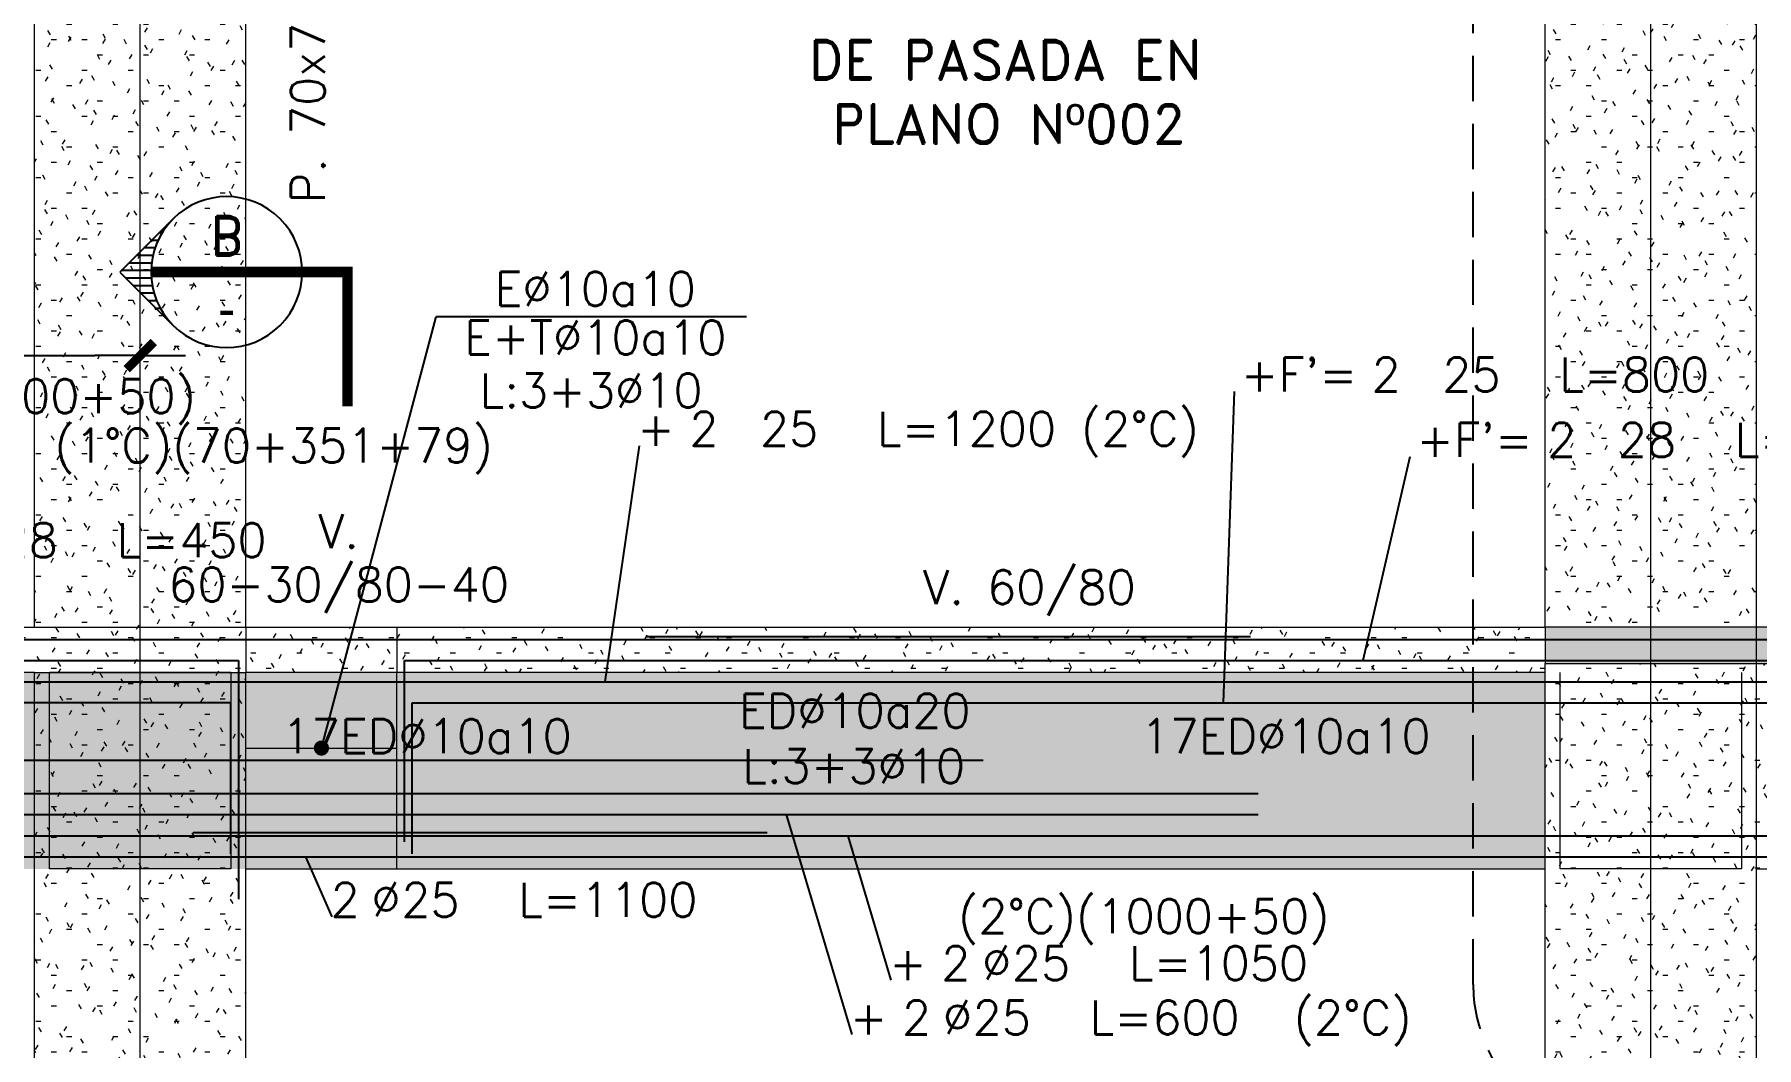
# Model space of a CAD drawing. Extents: x -58 to 5689, y 66 to 4123.
# Drawn here: x 4352 to 4922, y 2880 to 3216 of the extents above; entities that cross this region are included whole.
import ezdxf
from ezdxf.enums import TextEntityAlignment as Align
from ezdxf.xclip import XClip

# ---------------------------------------------------------------- set-up
doc = ezdxf.new("R2010")
doc.units = 0
doc.header["$LTSCALE"] = 30
doc.header["$MEASUREMENT"] = 0
doc.header["$XCLIPFRAME"] = 0
doc.linetypes.add("EJE3-3'$0$DASHED", pattern=[0.75, 0.5, -0.25])
doc.linetypes.add("EJE3-3'$0$RLE-PROYECCION", pattern=[0.71438, 0.47625, -0.23813])
doc.layers.get('0').update_dxf_attribs({"linetype": 'CONTINUOUS'})
for name, color, linetype in [("EJE3-3'$0$CORTES", 5, 'CONTINUOUS'), ("EJE3-3'$0$RLA-CONTORNOS", 3, 'CONTINUOUS'), ("EJE3-3'$0$RLA-FE", 7, 'CONTINUOUS'), ("EJE3-3'$0$RLA-TEXTOS-FE", 9, 'CONTINUOUS'), ("EJE3-3'$0$TEXTOS1", 9, 'CONTINUOUS')]:
    doc.layers.add(name, color=color, linetype=linetype)
doc.layers.add("EJE3-3'$0$RLA-ACHURADO", color=30, linetype="EJE3-3'$0$RLE-PROYECCION", lineweight=15, transparency=0.7)
for name, color, linetype, lineweight in [("EJE3-3'$0$RLA-CONTORNO", 30, 'CONTINUOUS', 15), ("EJE3-3'$0$RLA-EJES", 1, 'CONTINUOUS', 9), ("EJE3-3'$0$RLA-TEXTOS-1", 9, 'CONTINUOUS', 9)]:
    doc.layers.add(name, color=color, linetype=linetype, lineweight=lineweight)
doc.styles.add("EJE3-3'$0$RomanD", font='romand.shx', dxfattribs={"height": 31.5})
doc.styles.add("EJE3-3'$0$RomanS", font='romans.shx', dxfattribs={"height": 11.25})
doc.styles.add("EJE3-3'$0$Standard", font='txt')
doc.dimstyles.new("EJE3-3'$0$ING50", dxfattribs={"dimscale": 50, "dimtxt": 0.27, "dimasz": 0.3, "dimexe": 0, "dimexo": 0, "dimgap": 0.1, "dimtad": 1, "dimdec": 1, "dimzin": 12, "dimdsep": 46, "dimtxsty": "EJE3-3'$0$RomanS", "dimblk": "EJE3-3'$0$TICK1", "dimblk1": "EJE3-3'$0$TICK1", "dimblk2": "EJE3-3'$0$TICK1", "dimcen": 0.09, "dimclrd": 2, "dimclre": 1, "dimclrt": 3, "dimadec": 0, "dimazin": 0, "dimtfac": 1, "dimtdec": 0, "dimtix": 1, "dimtmove": 2, "dimatfit": 3, "dimldrblk": "EJE3-3'$0$TICK1", "dimfxl": 0, "dimfxlon": 1, "dimtolj": 1, "dimtzin": 0, "dimarcsym": 0})
pattern_1 = [(0, (-1824.927, -1302.188), (20.32, 5.08), [1.676, -13.564, 1.676, -13.564, -81.28]), (0, (-1824.927, -1302.188), (20.32, 5.08), [-30.48, 1.676, -28.804, 1.676, -13.564, -35.56]), (0, (-1824.927, -1302.188), (20.32, 5.08), [-76.2, 1.676, -8.484, 1.676, -23.724]), (120, (-1817.307, -1299.648), (-14.559409, 15.057636), [1.676, -13.564, 1.676, -13.564, -81.28]), (120, (-1817.307, -1299.648), (-14.559409, 15.057636), [-30.48, 1.676, -28.804, 1.676, -13.564, -35.56]), (120, (-1817.307, -1299.648), (-14.559409, 15.057636), [-76.2, 1.676, -8.484, 1.676, -23.724]), (240, (-1814.767, -1289.488), (-5.760591, -20.137636), [1.676, -13.564, 1.676, -13.564, -81.28]), (240, (-1814.767, -1289.488), (-5.760591, -20.137636), [-30.48, 1.676, -28.804, 1.676, -13.564, -35.56]), (240, (-1814.767, -1289.488), (-5.760591, -20.137636), [-76.2, 1.676, -8.484, 1.676, -23.724])]

# ---------------------------------------------------------------- blocks, each defined once
blk = doc.blocks.new("EJE3-3'$0$FP_13-EJE 3-3_")
at = {"layer": "EJE3-3'$0$RLA-CONTORNO"}
blk.add_line((2140.5, 836.84), (2140.47, 836.83), dxfattribs=at)
blk = doc.blocks.new('*U170')
at = {"layer": "EJE3-3'$0$RLA-FE"}
for p, q in [((0, 0), (768.21, 0)), ((768.21, 0), (818.21, 0)), ((818.21, 0), (850, 0)), ((850, 0), (850, 0))]:
    blk.add_line(p, q, dxfattribs=at)
at = {"layer": "EJE3-3'$0$RLA-FE", "color": 3, "style": "EJE3-3'$0$RomanS", "flags": 8}
for tag, p in [('F=', (301.65, 45.76)), ('NUM', (316.06, 45.76))]:
    blk.add_attdef(tag, text='', height=11.25, dxfattribs=at).set_placement(p, align=Align.RIGHT)
at = {"layer": "EJE3-3'$0$RLA-FE", "color": 3, "style": "EJE3-3'$0$RomanS"}
for tag, p, flags in [('PHI', (319.95, 45.97), 14), ('DIAM', (329.81, 45.76), 12), ('MINUS', (351.83, 45.76), 13), ('TEXTO_FE1', (360.22, 45.76), 8), ('MARK', (365.22, 45.76), 13), ('TEXTO_FE2', (432.39, 45.78), 8), ('TIPO', (423.8, -75.78), 13), ('NVECES', (409.93, -94.72), 13), ('NUMFE', (413.86, -114.48), 13), ('CAPA', (422.06, -133.6), 13), ('DESPLAZA', (278.34, -151.59), 13), ('ESPACIO', (284.39, -169.95), 13), ('CANT', (298.23, -188.75), 13)]:
    blk.add_attdef(tag, p, '', height=11.25, dxfattribs=dict(at, flags=flags))
blk = doc.blocks.new("EJE3-3'$0$TICK1")
at = {"color": 2, "const_width": 0.2}
blk.add_lwpolyline([(-0.3, -0.3), (0.3, 0.3)], dxfattribs=at)
at = {"color": 2}
for points in [[(0, 0), (-1, 0)], [(0, 0), (1, 0)]]:
    blk.add_lwpolyline(points, dxfattribs=at)
blk = doc.blocks.new('*D144')
at = {"layer": "EJE3-3'$0$RLA-FE", "color": 2, "lineweight": -2, "transparency": 16777216}
blk.add_line((1320.48, 877), (1590.48, 877), dxfattribs=at)
at = {"layer": "EJE3-3'$0$RLA-FE", "color": 2, "lineweight": -2, "transparency": 16777216, "xscale": 15, "yscale": 15, "zscale": 15, "rotation": 180}
blk.add_blockref("EJE3-3'$0$TICK1", (1305.48, 877), dxfattribs=at)
at = {"layer": "EJE3-3'$0$RLA-FE", "color": 2, "lineweight": -2, "transparency": 16777216, "xscale": 15, "yscale": 15, "zscale": 15}
blk.add_blockref("EJE3-3'$0$TICK1", (1605.48, 877), dxfattribs=at)
at = {"layer": "EJE3-3'$0$RLA-FE", "color": 3, "transparency": 16777216, "insert": (1455.48, 887.63), "char_height": 11.25, "attachment_point": 5, "style": "EJE3-3'$0$RomanS"}
blk.add_mtext('\\A1;300', dxfattribs=at)
blk = doc.blocks.new('*U119')
at = {"layer": "EJE3-3'$0$RLA-FE"}
for q in [(0, 0), (768.21, 0)]:
    blk.add_line((0, 0), q, dxfattribs=at)
at = {"layer": "EJE3-3'$0$RLA-FE", "color": 3, "style": "EJE3-3'$0$RomanS"}
for tag, p, flags in [('TEXTO_FE2', (446.5, 43), 8), ('PHI', (440.95, 24.01), 14), ('DIAM', (450.81, 23.8), 12), ('MINUS', (472.83, 23.8), 13), ('MARK', (486.22, 23.8), 13), ('TEXTO_FE1', (489.52, 23.8), 8), ('TIPO', (423.8, -75.78), 13), ('NVECES', (409.93, -94.72), 13), ('NUMFE', (413.86, -114.48), 13), ('CAPA', (422.06, -133.6), 13), ('DESPLAZA', (278.34, -151.59), 13), ('ESPACIO', (284.39, -169.95), 13), ('CANT', (298.23, -188.75), 13)]:
    blk.add_attdef(tag, p, '', height=11.25, dxfattribs=dict(at, flags=flags))
at = {"layer": "EJE3-3'$0$RLA-FE", "color": 3, "style": "EJE3-3'$0$RomanS", "flags": 8}
for tag, p in [('F=', (422.65, 23.8)), ('NUM', (437.06, 23.8))]:
    blk.add_attdef(tag, text='', height=11.25, dxfattribs=at).set_placement(p, align=Align.RIGHT)
blk = doc.blocks.new('*U120')
at = {"layer": "EJE3-3'$0$RLA-FE", "color": 6}
blk.add_line((0, 1), (200, 1), dxfattribs=at)
at = {"layer": "EJE3-3'$0$RLA-FE", "color": 3, "style": "EJE3-3'$0$RomanS", "flags": 8}
for tag, p in [('(', (85.66, 9.14)), ('EMP', (104.68, 9.14)), (')', (124, 9.14))]:
    blk.add_attdef(tag, text='', height=11.25, dxfattribs=at).set_placement(p, align=Align.CENTER)
blk = doc.blocks.new('*U240')
at = {"layer": "EJE3-3'$0$RLA-FE"}
for p, q in [((0, 0), (1068.21, 0)), ((1068.21, 0), (1118.21, 0)), ((1118.21, 0), (1150, 0)), ((1150, 0), (1150, 0))]:
    blk.add_line(p, q, dxfattribs=at)
at = {"layer": "EJE3-3'$0$RLA-FE", "color": 3, "style": "EJE3-3'$0$RomanS", "flags": 8}
for tag, p in [('F=', (223.15, -45.02)), ('NUM', (237.56, -45.02))]:
    blk.add_attdef(tag, text='', height=11.25, dxfattribs=at).set_placement(p, align=Align.RIGHT)
at = {"layer": "EJE3-3'$0$RLA-FE", "color": 3, "style": "EJE3-3'$0$RomanS"}
for tag, p, flags in [('PHI', (241.45, -44.81), 12), ('DIAM', (251.31, -45.02), 12), ('MINUS', (273.33, -45.02), 13), ('MARK', (286.72, -45.02), 13), ('TEXTO_FE1', (290.02, -45.02), 8), ('TEXTO_FE2', (357.54, -45.01), 8), ('TIPO', (573.8, -57.92), 13), ('NVECES', (559.93, -76.86), 13), ('NUMFE', (563.86, -96.62), 13), ('CAPA', (572.06, -115.74), 13), ('DESPLAZA', (277.18, -134.17), 13), ('ESPACIO', (283.22, -152.53), 13), ('CANT', (297.06, -171.33), 13)]:
    blk.add_attdef(tag, p, '', height=11.25, dxfattribs=dict(at, flags=flags))
blk = doc.blocks.new('*U137')
at = {"layer": "EJE3-3'$0$RLA-FE"}
for p, q in [((0, 0), (1068.21, 0)), ((1068.21, 0), (1118.21, 0)), ((1118.21, 0), (1150, 0)), ((1150, 0), (1150, 0))]:
    blk.add_line(p, q, dxfattribs=at)
at = {"layer": "EJE3-3'$0$RLA-FE", "color": 3, "style": "EJE3-3'$0$RomanS"}
for tag, p, flags in [('TIPO', (573.8, -57.92), 13), ('PHI', (336.05, -67.67), 12), ('DIAM', (345.9, -67.89), 12), ('MINUS', (367.92, -67.89), 13), ('TEXTO_FE1', (378.32, -67.89), 8), ('MARK', (381.31, -67.89), 13), ('TEXTO_FE2', (449.09, -67.87), 8), ('NVECES', (559.93, -76.86), 13), ('NUMFE', (563.86, -96.62), 13), ('CAPA', (572.06, -115.74), 13), ('DESPLAZA', (277.18, -134.17), 13), ('ESPACIO', (283.22, -152.53), 13), ('CANT', (297.06, -171.33), 13)]:
    blk.add_attdef(tag, p, '', height=11.25, dxfattribs=dict(at, flags=flags))
at = {"layer": "EJE3-3'$0$RLA-FE", "color": 3, "style": "EJE3-3'$0$RomanS", "flags": 8}
for tag, p in [('F=', (317.74, -67.89)), ('NUM', (332.15, -67.89))]:
    blk.add_attdef(tag, text='', height=11.25, dxfattribs=at).set_placement(p, align=Align.RIGHT)
blk = doc.blocks.new('*U244')
at = {"layer": "EJE3-3'$0$RLA-FE"}
blk.add_line((0, 0), (1018.21, 0), dxfattribs=at)
at = {"layer": "EJE3-3'$0$RLA-FE", "color": 3, "style": "EJE3-3'$0$RomanS", "flags": 8}
for tag, p in [('F=', (400.77, -19.89)), ('NUM', (415.18, -19.89))]:
    blk.add_attdef(tag, text='', height=11.25, dxfattribs=at).set_placement(p, align=Align.RIGHT)
at = {"layer": "EJE3-3'$0$RLA-FE", "color": 3, "style": "EJE3-3'$0$RomanS"}
for tag, p, flags in [('PHI', (419.07, -19.68), 12), ('DIAM', (428.93, -19.89), 12), ('MINUS', (450.95, -19.89), 13), ('MARK', (464.34, -19.89), 13), ('TEXTO_FE1', (467.64, -19.89), 8), ('TEXTO_FE2', (535.16, -19.88), 8), ('TIPO', (548.8, -57.92), 13), ('NVECES', (534.93, -76.86), 13), ('NUMFE', (538.86, -96.62), 13), ('CAPA', (547.06, -115.74), 13), ('DESPLAZA', (277.18, -134.17), 13), ('ESPACIO', (283.22, -152.53), 13), ('CANT', (297.06, -171.33), 13)]:
    blk.add_attdef(tag, p, '', height=11.25, dxfattribs=dict(at, flags=flags))
blk = doc.blocks.new('*U129')
at = {"layer": "EJE3-3'$0$RLA-FE"}
for q in [(0, 0), (918.21, 0)]:
    blk.add_line((0, 0), q, dxfattribs=at)
at = {"layer": "EJE3-3'$0$RLA-FE", "color": 3, "style": "EJE3-3'$0$RomanS"}
for tag, p, flags in [('TEXTO_FE2', (253.21, -32.3), 8), ('PHI', (261.19, -47.68), 12), ('DIAM', (271.04, -47.89), 12), ('MINUS', (293.06, -47.89), 13), ('MARK', (306.45, -47.89), 13), ('TEXTO_FE1', (309.76, -47.89), 8), ('TIPO', (498.8, -57.92), 13), ('NVECES', (484.93, -76.86), 13), ('NUMFE', (488.86, -96.62), 13), ('CAPA', (497.06, -115.74), 13), ('DESPLAZA', (277.18, -134.17), 13), ('ESPACIO', (283.22, -152.53), 13), ('CANT', (297.06, -171.33), 13)]:
    blk.add_attdef(tag, p, '', height=11.25, dxfattribs=dict(at, flags=flags))
at = {"layer": "EJE3-3'$0$RLA-FE", "color": 3, "style": "EJE3-3'$0$RomanS", "flags": 8}
for tag, p in [('F=', (242.88, -47.89)), ('NUM', (257.29, -47.89))]:
    blk.add_attdef(tag, text='', height=11.25, dxfattribs=at).set_placement(p, align=Align.RIGHT)
blk = doc.blocks.new('*U116')
at = {"layer": "EJE3-3'$0$RLA-FE", "color": 6}
blk.add_line((0, 1), (190, 1), dxfattribs=at)
at = {"layer": "EJE3-3'$0$RLA-FE", "color": 3, "style": "EJE3-3'$0$RomanS", "flags": 8}
for tag, p in [('(', (80.66, 9.14)), ('EMP', (99.68, 9.14)), (')', (119, 9.14))]:
    blk.add_attdef(tag, text='', height=11.25, dxfattribs=at).set_placement(p, align=Align.CENTER)
blk = doc.blocks.new('*U130')
at = {"layer": "EJE3-3'$0$RLA-FE"}
for p, q in [((0, 0), (518.21, 0)), ((518.21, 0), (568.21, 0)), ((568.21, 0), (600, 0)), ((600, 0), (600, 0))]:
    blk.add_line(p, q, dxfattribs=at)
at = {"layer": "EJE3-3'$0$RLA-FE", "color": 3, "style": "EJE3-3'$0$RomanS"}
for tag, p, flags in [('TIPO', (298.8, -57.92), 13), ('PHI', (495.7, -72.68), 12), ('DIAM', (505.55, -72.89), 12), ('MINUS', (527.57, -72.89), 13), ('MARK', (540.96, -72.89), 13), ('TEXTO_FE1', (544.26, -72.89), 8), ('TEXTO_FE2', (611.78, -72.88), 8), ('NVECES', (284.93, -76.86), 13), ('NUMFE', (288.86, -96.62), 13), ('CAPA', (297.06, -115.74), 13), ('DESPLAZA', (277.18, -134.17), 13), ('ESPACIO', (283.22, -152.53), 13), ('CANT', (297.06, -171.33), 13)]:
    blk.add_attdef(tag, p, '', height=11.25, dxfattribs=dict(at, flags=flags))
at = {"layer": "EJE3-3'$0$RLA-FE", "color": 3, "style": "EJE3-3'$0$RomanS", "flags": 8}
for tag, p in [('F=', (477.39, -72.89)), ('NUM', (491.8, -72.89))]:
    blk.add_attdef(tag, text='', height=11.25, dxfattribs=at).set_placement(p, align=Align.RIGHT)
blk = doc.blocks.new('*U374')
at = {"layer": "EJE3-3'$0$RLA-FE"}
blk.add_line((0, 0), (1118.21, 0), dxfattribs=at)
at = {"layer": "EJE3-3'$0$RLA-FE", "color": 3, "style": "EJE3-3'$0$RomanS", "flags": 8}
for tag, p in [('F=', (476.99, 78.13)), ('NUM', (491.4, 78.13))]:
    blk.add_attdef(tag, text='', height=11.25, dxfattribs=at).set_placement(p, align=Align.RIGHT)
at = {"layer": "EJE3-3'$0$RLA-FE", "color": 3, "style": "EJE3-3'$0$RomanS"}
for tag, p, flags in [('PHI', (495.29, 78.34), 14), ('DIAM', (505.15, 78.13), 12), ('MINUS', (527.17, 78.13), 13), ('MARK', (540.56, 78.13), 13), ('TEXTO_FE1', (543.86, 78.13), 8), ('TEXTO_FE2', (611.38, 78.15), 8), ('TIPO', (598.8, -75.78), 13), ('NVECES', (584.93, -94.72), 13), ('NUMFE', (588.86, -114.48), 13), ('CAPA', (597.06, -133.6), 13), ('DESPLAZA', (278.34, -151.59), 13), ('ESPACIO', (284.39, -169.95), 13), ('CANT', (298.23, -188.75), 13)]:
    blk.add_attdef(tag, p, '', height=11.25, dxfattribs=dict(at, flags=flags))
blk = doc.blocks.new('*U377')
at = {"layer": "EJE3-3'$0$RLA-FE"}
for p, q in [((0, -70), (0, 0)), ((0, 0), (269.21, 0)), ((269.21, 0), (319.21, 0)), ((319.21, 0), (351, 0)), ((351, 0), (351, -79))]:
    blk.add_line(p, q, dxfattribs=at)
at = {"layer": "EJE3-3'$0$RLA-FE", "color": 3, "style": "EJE3-3'$0$RomanS", "flags": 8}
for tag, p in [('F=', (155.72, 65.54)), ('NUM', (170.13, 65.54))]:
    blk.add_attdef(tag, text='', height=11.25, dxfattribs=at).set_placement(p, align=Align.RIGHT)
at = {"layer": "EJE3-3'$0$RLA-FE", "color": 3, "style": "EJE3-3'$0$RomanS"}
for tag, p, flags in [('PHI', (174.03, 65.75), 14), ('DIAM', (183.88, 65.54), 12), ('MINUS', (205.9, 65.54), 13), ('MARK', (219.29, 65.54), 13), ('TEXTO_FE1', (222.59, 65.54), 8), ('TEXTO_FE2', (290.11, 65.55), 8), ('TIPO', (174.3, -75.78), 13), ('NVECES', (160.43, -94.72), 13), ('NUMFE', (164.36, -114.48), 13), ('CAPA', (172.56, -133.6), 13), ('DESPLAZA', (278.34, -151.59), 13), ('ESPACIO', (284.39, -169.95), 13), ('CANT', (298.23, -188.75), 13)]:
    blk.add_attdef(tag, p, '', height=11.25, dxfattribs=dict(at, flags=flags))
blk = doc.blocks.new('*U378')
at = {"layer": "EJE3-3'$0$RLA-FE"}
for p, q in [((0, -60), (0, 0)), ((0, 0), (848.21, 0))]:
    blk.add_line(p, q, dxfattribs=at)
at = {"layer": "EJE3-3'$0$RLA-FE", "color": 3, "style": "EJE3-3'$0$RomanS", "flags": 8}
for tag, p in [('F=', (373.44, 67.43)), ('NUM', (387.85, 67.43))]:
    blk.add_attdef(tag, text='', height=11.25, dxfattribs=at).set_placement(p, align=Align.RIGHT)
at = {"layer": "EJE3-3'$0$RLA-FE", "color": 3, "style": "EJE3-3'$0$RomanS"}
for tag, p, flags in [('PHI', (391.74, 67.65), 14), ('DIAM', (401.6, 67.43), 12), ('MINUS', (423.62, 67.43), 13), ('MARK', (437.01, 67.43), 13), ('TEXTO_FE1', (440.31, 67.43), 8), ('TEXTO_FE2', (507.83, 67.45), 8), ('TIPO', (463.8, -75.78), 13), ('NVECES', (449.93, -94.72), 13), ('NUMFE', (453.86, -114.48), 13), ('CAPA', (462.06, -133.6), 13), ('DESPLAZA', (278.34, -151.59), 13), ('ESPACIO', (284.39, -169.95), 13), ('CANT', (298.23, -188.75), 13)]:
    blk.add_attdef(tag, p, '', height=11.25, dxfattribs=dict(at, flags=flags))
blk = doc.blocks.new('*U379')
at = {"layer": "EJE3-3'$0$RLA-FE"}
for p, q in [((-300, 0), (-300, 0)), ((0, 0), (-300, 0)), ((0, -50), (0, 0))]:
    blk.add_line(p, q, dxfattribs=at)
at = {"layer": "EJE3-3'$0$RLA-FE", "color": 3, "style": "EJE3-3'$0$RomanS", "flags": 8}
for tag, p in [('F=', (-259.23, 95.9)), ('NUM', (-244.82, 95.9))]:
    blk.add_attdef(tag, text='', height=11.25, dxfattribs=at).set_placement(p, align=Align.RIGHT)
at = {"layer": "EJE3-3'$0$RLA-FE", "color": 3, "style": "EJE3-3'$0$RomanS"}
for tag, p, flags in [('PHI', (-240.92, 96.12), 12), ('DIAM', (-231.07, 95.9), 12), ('MINUS', (-209.05, 95.9), 13), ('MARK', (-195.66, 95.9), 13), ('TEXTO_FE1', (-192.35, 95.9), 8), ('TEXTO_FE2', (-124.83, 95.92), 8), ('TIPO', (-301.2, -57.92), 13), ('NVECES', (-315.07, -76.86), 13), ('NUMFE', (-311.14, -96.62), 13), ('CAPA', (-302.94, -115.74), 13), ('DESPLAZA', (-322.82, -134.17), 13), ('ESPACIO', (-316.78, -152.53), 13), ('CANT', (-302.94, -171.33), 13)]:
    blk.add_attdef(tag, p, '', height=11.25, dxfattribs=dict(at, flags=flags))
blk = doc.blocks.new('*U380')
at = {"layer": "EJE3-3'$0$RLA-FE"}
for p, q in [((0, -50), (0, 0)), ((0, 0), (668.21, 0))]:
    blk.add_line(p, q, dxfattribs=at)
at = {"layer": "EJE3-3'$0$RLA-FE", "color": 3, "style": "EJE3-3'$0$RomanS", "flags": 8}
for tag, p in [('F=', (312.82, 103.1)), ('NUM', (327.23, 103.1))]:
    blk.add_attdef(tag, text='', height=11.25, dxfattribs=at).set_placement(p, align=Align.RIGHT)
at = {"layer": "EJE3-3'$0$RLA-FE", "color": 3, "style": "EJE3-3'$0$RomanS"}
for tag, p, flags in [('PHI', (331.13, 103.32), 14), ('DIAM', (340.98, 103.1), 12), ('MINUS', (363, 103.1), 13), ('MARK', (376.39, 103.1), 13), ('TEXTO_FE1', (379.69, 103.1), 8), ('TEXTO_FE2', (447.22, 103.12), 8), ('TIPO', (373.8, -75.78), 13), ('NVECES', (359.93, -94.72), 13), ('NUMFE', (363.86, -114.48), 13), ('CAPA', (372.06, -133.6), 13), ('DESPLAZA', (278.34, -151.59), 13), ('ESPACIO', (284.39, -169.95), 13), ('CANT', (298.23, -188.75), 13)]:
    blk.add_attdef(tag, p, '', height=11.25, dxfattribs=dict(at, flags=flags))
blk = doc.blocks.new('*U381')
at = {"layer": "EJE3-3'$0$RLA-FE"}
for p, q in [((0, 0), (768.21, 0)), ((768.21, 0), (818.21, 0)), ((818.21, 0), (850, 0)), ((850, 0), (850, 0))]:
    blk.add_line(p, q, dxfattribs=at)
at = {"layer": "EJE3-3'$0$RLA-FE", "color": 3, "style": "EJE3-3'$0$RomanS", "flags": 8}
for tag, p in [('F=', (496.3, 67.25)), ('NUM', (510.7, 67.25))]:
    blk.add_attdef(tag, text='', height=11.25, dxfattribs=at).set_placement(p, align=Align.RIGHT)
at = {"layer": "EJE3-3'$0$RLA-FE", "color": 3, "style": "EJE3-3'$0$RomanS"}
for tag, p, flags in [('PHI', (514.6, 67.47), 14), ('DIAM', (524.46, 67.25), 12), ('MINUS', (546.47, 67.25), 13), ('MARK', (559.87, 67.25), 13), ('TEXTO_FE1', (563.17, 67.25), 8), ('TEXTO_FE2', (630.69, 67.27), 8), ('TIPO', (423.8, -75.78), 13), ('NVECES', (409.93, -94.72), 13), ('NUMFE', (413.86, -114.48), 13), ('CAPA', (422.06, -133.6), 13), ('DESPLAZA', (278.34, -151.59), 13), ('ESPACIO', (284.39, -169.95), 13), ('CANT', (298.23, -188.75), 13)]:
    blk.add_attdef(tag, p, '', height=11.25, dxfattribs=dict(at, flags=flags))
blk = doc.blocks.new('*X388')
at = {"color": 0}
for p, q in [((2610.12, 1260), (2610.36, 1260)), ((2611.85, 1257.5), (2612.86, 1257.5)), ((2613.19, 1255), (2615.36, 1255)), ((2614.19, 1252.5), (2617.86, 1252.5)), ((2614.89, 1250), (2620.36, 1250)), ((2615.32, 1247.5), (2622.86, 1247.5)), ((2615.49, 1245), (2625.36, 1245)), ((2614.5, 1237.5), (2618.86, 1237.5)), ((2615.09, 1240), (2621.36, 1240)), ((2615.42, 1242.5), (2623.86, 1242.5)), ((2612.43, 1232.5), (2613.86, 1232.5)), ((2613.62, 1235), (2616.36, 1235)), ((2608.83, 1227.5), (2608.86, 1227.5)), ((2610.87, 1230), (2611.36, 1230))]:
    blk.add_line(p, q, dxfattribs=at)
blk = doc.blocks.new("EJE3-3'$0$corte2")
at = {"color": 2, "linetype": 'Continuous'}
for p, q in [((-57.68, 17.68), (-75.36, 0)), ((-75.36, 0), (-57.68, -17.68))]:
    blk.add_line(p, q, dxfattribs=at)
at = {"color": 2, "linetype": 'Continuous', "const_width": 3.5}
blk.add_lwpolyline([(-65, 0), (0, 0), (0, -44.5)], dxfattribs=at)
at = {"color": 1, "linetype": 'Continuous'}
blk.add_arc((-40, 0), 25, 225, 135, dxfattribs=at)
at = {"color": 2, "linetype": 'Continuous'}
blk.add_arc((-40, 0), 25, 135, 225, dxfattribs=at)
at = {"color": 2, "linetype": 'Continuous', "xscale": -1}
blk.add_blockref('*X388', (2550.5, -1244.5), dxfattribs=at)
at = {"color": 3, "linetype": 'Continuous'}
for tag, style, p in [('A', "EJE3-3'$0$RomanD", (-40, 12)), ('-', "EJE3-3'$0$Standard", (-40, -12))]:
    blk.add_attdef(tag, text='', height=13, dxfattribs=dict(at, style=style)).set_placement(p, align=Align.MIDDLE)
blk = doc.blocks.new("EJE3-3'")
at = {"layer": "EJE3-3'$0$RLA-ACHURADO"}
h = blk.add_hatch(dxfattribs=at)
h.set_pattern_fill('SAND - DENSE', color=256, style=0, pattern_type=2)
h.set_pattern_definition(pattern_1)
h.paths.add_polyline_path([(2081.99, 787), (2140.48, 787), (2140.48, 1171), (2135.48, 1171), (2135.48, 1168), (2070.48, 1168), (2070.48, 787)], flags=0)
h = blk.add_hatch(dxfattribs=at)
h.set_pattern_fill('SAND - DENSE', color=256, style=0, pattern_type=2)
h.set_pattern_definition(pattern_1)
h.paths.add_polyline_path([(1640.48, 787), (1640.48, 1168), (1570.48, 1168), (1570.48, 787)], flags=0)
h = blk.add_hatch(dxfattribs=at)
h.set_pattern_fill('SAND - DENSE', color=256, style=0, pattern_type=2)
h.set_pattern_definition(pattern_1)
h.paths.add_polyline_path([(1381.4, 772), (1640.48, 772), (1640.48, 787), (1284.48, 787), (1284.48, 772)], flags=0)
h = blk.add_hatch(dxfattribs=at)
h.set_pattern_fill('SAND - DENSE', color=256, style=0, pattern_type=2)
h.set_pattern_definition(pattern_1)
h.paths.add_polyline_path([(1640.48, 772), (1690.48, 772), (1690.48, 787), (1640.48, 787)], flags=0)
h = blk.add_hatch(dxfattribs=at)
h.set_pattern_fill('SAND - DENSE', color=256, style=0, pattern_type=2)
h.set_pattern_definition(pattern_1)
h.paths.add_polyline_path([(1690.48, 772), (2070.48, 772), (2070.48, 787), (1690.48, 787), (1690.48, 775)], flags=0)
h = blk.add_hatch(dxfattribs=at)
h.set_pattern_fill('SAND - DENSE', color=256, style=0, pattern_type=2)
h.set_pattern_definition(pattern_1)
h.paths.add_polyline_path([(2720.48, 775), (2720.48, 787), (2070.48, 787), (2070.48, 775), (2607.42, 775)], flags=0)
h = blk.add_hatch(dxfattribs=at)
h.set_pattern_fill('SAND - DENSE', color=256, style=0, pattern_type=2)
h.set_pattern_definition(pattern_1)
h.paths.add_polyline_path([(927.98, 772), (972.98, 772)], flags=16)
h.paths.add_polyline_path([(1282.98, 747), (1282.98, 745.47), (1237.98, 745.47), (1237.98, 747)], flags=16)
h.paths.add_polyline_path([(1759.65, 762), (1804.65, 762)], flags=16)
h.paths.add_polyline_path([(640.48, 707), (2070.48, 707), (2070.48, 772), (640.48, 772)])
h.paths.add_polyline_path([(1906.31, 762), (1951.31, 762)], flags=16)
h = blk.add_hatch(dxfattribs=at)
h.set_pattern_fill('SAND - DENSE', color=256, style=0, pattern_type=2)
h.set_pattern_definition(pattern_1)
h.paths.add_polyline_path([(1640.48, 391), (1640.48, 772), (1570.48, 772), (1570.48, 391)], flags=0)
h = blk.add_hatch(dxfattribs=at)
h.set_pattern_fill('SAND - DENSE', color=256, style=0, pattern_type=2)
h.set_pattern_definition(pattern_1)
h.paths.add_polyline_path([(2140.48, 391), (2140.48, 775), (2070.48, 775), (2070.48, 391), (2081.99, 391)], flags=0)
h = blk.add_hatch(dxfattribs=at)
h.set_pattern_fill('SAND - DENSE', color=256, style=0, pattern_type=2)
h.set_pattern_definition([(0, (-1824.926, -1302.188), (20.32, 5.08), [1.676, -13.564, 1.676, -13.564, -81.28]), (0, (-1824.926, -1302.188), (20.32, 5.08), [-30.48, 1.676, -28.804, 1.676, -13.564, -35.56]), (0, (-1824.926, -1302.188), (20.32, 5.08), [-76.2, 1.676, -8.484, 1.676, -23.724]), (120, (-1817.306, -1299.648), (-14.559409, 15.057636), [1.676, -13.564, 1.676, -13.564, -81.28]), (120, (-1817.306, -1299.648), (-14.559409, 15.057636), [-30.48, 1.676, -28.804, 1.676, -13.564, -35.56]), (120, (-1817.306, -1299.648), (-14.559409, 15.057636), [-76.2, 1.676, -8.484, 1.676, -23.724]), (240, (-1814.766, -1289.488), (-5.760591, -20.137636), [1.676, -13.564, 1.676, -13.564, -81.28]), (240, (-1814.766, -1289.488), (-5.760591, -20.137636), [-30.48, 1.676, -28.804, 1.676, -13.564, -35.56]), (240, (-1814.766, -1289.488), (-5.760591, -20.137636), [-76.2, 1.676, -8.484, 1.676, -23.724])])
h.paths.add_polyline_path([(2565.48, 707), (2565.48, 775), (2140.48, 775), (2140.48, 707), (2432.28, 707)], flags=0)
at = {"layer": "EJE3-3'$0$CORTES", "color": 1, "linetype": "EJE3-3'$0$DASHED"}
blk.add_lwpolyline([(2096.69, 1330.98), (2596.87, 1330.98, -0.414214), (2646.87, 1280.98), (2646.87, 668.76, -0.414214), (2596.87, 618.76), (2096.69, 618.76, -0.414214), (2046.69, 668.76), (2046.69, 1280.98, -0.414214)], format="xyb", close=True, dxfattribs=at)
at = {"layer": "EJE3-3'$0$RLA-CONTORNO"}
for p, q in [((2140.48, 787), (2140.48, 1171)), ((1570.48, 787), (1570.48, 1168)), ((1640.48, 787), (1640.48, 1168)), ((2070.48, 787), (2070.48, 1168)), ((640.48, 787), (1570.48, 787)), ((1570.48, 787), (1640.48, 787)), ((1640.48, 787), (2070.48, 787)), ((1640.48, 787), (1640.48, 772)), ((1640.48, 787), (1690.48, 787)), ((1690.48, 787), (1690.48, 772)), ((2720.48, 787), (2070.48, 787)), ((2070.48, 787), (2070.48, 775)), ((2140.48, 775), (2140.48, 787)), ((1570.48, 772), (640.48, 772)), ((1570.48, 391), (1570.48, 772)), ((1570.48, 772), (1640.48, 772)), ((1575.48, 707), (1575.48, 772)), ((1635.48, 772), (1575.48, 772)), ((1635.48, 772), (1635.48, 707)), ((1640.48, 391), (1640.48, 772)), ((2070.48, 772), (1640.48, 772)), ((1690.48, 707), (1690.48, 772)), ((2070.48, 391), (2070.48, 775)), ((2070.48, 775), (2720.48, 775)), ((2075.48, 707), (2075.48, 772)), ((2135.48, 772), (2135.48, 707)), ((2140.48, 391), (2140.48, 775)), ((1640.48, 747), (1690.48, 747)), ((1690.48, 707), (1690.48, 747)), ((1635.48, 707), (1575.48, 707)), ((1640.48, 707), (1690.48, 707)), ((1690.48, 707), (2070.48, 707)), ((2135.48, 707), (2075.48, 707)), ((2140.48, 707), (2565.48, 707))]:
    blk.add_line(p, q, dxfattribs=at)
at = {"layer": "EJE3-3'$0$RLA-CONTORNOS", "color": 2}
for p, q in [((1967.59, 865.1), (1963.93, 762)), ((1770.68, 847.13), (1759.27, 769)), ((2025.71, 843.43), (2010.15, 776)), ((1841.09, 652.11), (1819.38, 725)), ((1854.08, 670.11), (1839.85, 718)), ((1669.05, 691.11), (1660.29, 711))]:
    blk.add_line(p, q, dxfattribs=at)
at = {"layer": "EJE3-3'$0$RLA-EJES"}
for p, q in [((1605.48, -623.27), (1605.48, 1463)), ((2105.48, -623.27), (2105.48, 1463))]:
    blk.add_line(p, q, dxfattribs=at)
at = {"layer": "EJE3-3'$0$TEXTOS1", "color": 1}
for p in [(1665.48, 747), (1806.16, 889.79)]:
    blk.add_line(p, (1703.4, 889.79), dxfattribs=at)
at = {"layer": "EJE3-3'$0$TEXTOS1", "color": 1, "const_width": 2.5}
blk.add_lwpolyline([(1664.23, 747, 1), (1666.73, 747, 1)], format="xyb", close=True, dxfattribs=at)
at = {"layer": "EJE3-3'$0$CORTES"}
blk.add_blockref("EJE3-3'$0$corte2", (1674.09, 904.65), dxfattribs=at).add_auto_attribs({'-': '-', 'A': 'B'})
at = {"layer": "EJE3-3'$0$RLA-CONTORNO"}
blk.add_blockref("EJE3-3'$0$FP_13-EJE 3-3_", (0, 0), dxfattribs=at)
at = {"layer": "EJE3-3'$0$RLA-FE"}
ref = blk.add_blockref('*U380', (1695.48, 762), dxfattribs=at)
ref.add_attrib('DIAM', '25', (2036.46, 865.1), dxfattribs={"color": 3, "height": 11.25, "style": "EJE3-3'$0$RomanS"})
ref.add_attrib('NUM', '2', dxfattribs={"color": 3, "height": 11.25, "style": "EJE3-3'$0$RomanS"}).set_placement((2022.71, 865.1), align=Align.RIGHT)
ref.add_attrib('TEXTO_FE1', 'L=800', (2075.17, 865.1), dxfattribs={"color": 3, "height": 11.25, "style": "EJE3-3'$0$RomanS"})
ref.add_attrib('F=', "+F'=", dxfattribs={"color": 3, "height": 11.25, "style": "EJE3-3'$0$RomanS"}).set_placement((2008.3, 865.1), align=Align.RIGHT)
ref = blk.add_blockref('*U379', (1635.48, 762), dxfattribs=at)
ref.add_attrib('DIAM', '25', (1404.41, 857.9), dxfattribs={"color": 3, "height": 11.25, "style": "EJE3-3'$0$RomanS"})
ref.add_attrib('NUM', '2', dxfattribs={"color": 3, "height": 11.25, "style": "EJE3-3'$0$RomanS"}).set_placement((1390.66, 857.9), align=Align.RIGHT)
ref.add_attrib('TEXTO_FE1', 'L=350', (1443.12, 857.9), dxfattribs={"color": 3, "height": 11.25, "style": "EJE3-3'$0$RomanS"})
ref.add_attrib('TEXTO_FE2', '(2°C)(300+50)', (1510.64, 857.92), dxfattribs={"color": 3, "height": 11.25, "style": "EJE3-3'$0$RomanS"})
ref.add_attrib('PHI', '%%C', (1394.55, 858.12), dxfattribs={"color": 3, "height": 11.25, "style": "EJE3-3'$0$RomanS"})
ref.add_attrib('F=', "+F'=", dxfattribs={"color": 3, "height": 11.25, "style": "EJE3-3'$0$RomanS"}).set_placement((1376.25, 857.9), align=Align.RIGHT)
ref = blk.add_blockref('*U374', (1305.48, 769), dxfattribs=at)
ref.add_attrib('DIAM', '25', (1810.63, 847.13), dxfattribs={"color": 3, "height": 11.25, "style": "EJE3-3'$0$RomanS"})
ref.add_attrib('NUM', '2', dxfattribs={"color": 3, "height": 11.25, "style": "EJE3-3'$0$RomanS"}).set_placement((1796.88, 847.13), align=Align.RIGHT)
ref.add_attrib('TEXTO_FE1', 'L=1200', (1849.34, 847.13), dxfattribs={"color": 3, "height": 11.25, "style": "EJE3-3'$0$RomanS"})
ref.add_attrib('TEXTO_FE2', '(2°C)', (1916.86, 847.15), dxfattribs={"color": 3, "height": 11.25, "style": "EJE3-3'$0$RomanS"})
ref.add_attrib('F=', '+', dxfattribs={"color": 3, "height": 11.25, "style": "EJE3-3'$0$RomanS"}).set_placement((1782.47, 847.13), align=Align.RIGHT)
ref = blk.add_blockref('*U378', (1692.98, 776), dxfattribs=at)
ref.add_attrib('DIAM', '28', (2094.58, 843.43), dxfattribs={"color": 3, "height": 11.25, "style": "EJE3-3'$0$RomanS"})
ref.add_attrib('NUM', '2', dxfattribs={"color": 3, "height": 11.25, "style": "EJE3-3'$0$RomanS"}).set_placement((2080.83, 843.43), align=Align.RIGHT)
ref.add_attrib('TEXTO_FE1', 'L=1050', (2133.29, 843.43), dxfattribs={"color": 3, "height": 11.25, "style": "EJE3-3'$0$RomanS"})
ref.add_attrib('F=', "+F'=", dxfattribs={"color": 3, "height": 11.25, "style": "EJE3-3'$0$RomanS"}).set_placement((2066.42, 843.43), align=Align.RIGHT)
ref = blk.add_blockref('*U377', (1286.98, 776), dxfattribs=at)
ref.add_attrib('DIAM', '28', (1470.86, 841.54), dxfattribs={"color": 3, "height": 11.25, "style": "EJE3-3'$0$RomanS"})
ref.add_attrib('NUM', '2', dxfattribs={"color": 3, "height": 11.25, "style": "EJE3-3'$0$RomanS"}).set_placement((1457.11, 841.54), align=Align.RIGHT)
ref.add_attrib('TEXTO_FE1', 'L=500', (1509.57, 841.54), dxfattribs={"color": 3, "height": 11.25, "style": "EJE3-3'$0$RomanS"})
ref.add_attrib('TEXTO_FE2', '(1°C)(70+351+79)', (1577.1, 841.55), dxfattribs={"color": 3, "height": 11.25, "style": "EJE3-3'$0$RomanS"})
ref.add_attrib('F=', "+F'=", dxfattribs={"color": 3, "height": 11.25, "style": "EJE3-3'$0$RomanS"}).set_placement((1442.7, 841.54), align=Align.RIGHT)
for name, p in [('*U170', (1122.98, 783)), ('*U119', (1772.98, 783)), ('*U120', (1772.98, 783)), ('*U137', (825.48, 732)), ('*U116', (1622.98, 718)), ('*U240', (662.98, 718))]:
    blk.add_blockref(name, p, dxfattribs=at)
ref = blk.add_blockref('*U381', (1034.48, 743), dxfattribs=at)
ref.add_attrib('DIAM', '28', (1558.94, 810.25), dxfattribs={"color": 3, "height": 11.25, "style": "EJE3-3'$0$RomanS"})
ref.add_attrib('TEXTO_FE1', 'L=450', (1597.65, 810.25), dxfattribs={"color": 3, "height": 11.25, "style": "EJE3-3'$0$RomanS"})
ref = blk.add_blockref('*U129', (1622.98, 718), dxfattribs=at)
ref.add_attrib('DIAM', '25', (1894.02, 670.11), dxfattribs={"color": 3, "height": 11.25, "style": "EJE3-3'$0$RomanS"})
ref.add_attrib('NUM', '2', dxfattribs={"color": 3, "height": 11.25, "style": "EJE3-3'$0$RomanS"}).set_placement((1880.27, 670.11), align=Align.RIGHT)
ref.add_attrib('TEXTO_FE1', 'L=1050', (1932.73, 670.11), dxfattribs={"color": 3, "height": 11.25, "style": "EJE3-3'$0$RomanS"})
ref.add_attrib('TEXTO_FE2', '(2°C)(1000+50)', (1876.19, 685.7), dxfattribs={"color": 3, "height": 11.25, "style": "EJE3-3'$0$RomanS"})
ref.add_attrib('PHI', '%%C', (1884.17, 670.32), dxfattribs={"color": 3, "height": 11.25, "style": "EJE3-3'$0$RomanS"})
ref.add_attrib('F=', '+', dxfattribs={"color": 3, "height": 11.25, "style": "EJE3-3'$0$RomanS"}).set_placement((1865.86, 670.11), align=Align.RIGHT)
ref = blk.add_blockref('*U130', (1375.48, 725), dxfattribs=at)
ref.add_attrib('DIAM', '25', (1881.03, 652.11), dxfattribs={"color": 3, "height": 11.25, "style": "EJE3-3'$0$RomanS"})
ref.add_attrib('NUM', '2', dxfattribs={"color": 3, "height": 11.25, "style": "EJE3-3'$0$RomanS"}).set_placement((1867.28, 652.11), align=Align.RIGHT)
ref.add_attrib('TEXTO_FE1', 'L=600', (1919.74, 652.11), dxfattribs={"color": 3, "height": 11.25, "style": "EJE3-3'$0$RomanS"})
ref.add_attrib('TEXTO_FE2', '(2°C)', (1987.27, 652.12), dxfattribs={"color": 3, "height": 11.25, "style": "EJE3-3'$0$RomanS"})
ref.add_attrib('PHI', '%%C', (1871.18, 652.32), dxfattribs={"color": 3, "height": 11.25, "style": "EJE3-3'$0$RomanS"})
ref.add_attrib('F=', '+', dxfattribs={"color": 3, "height": 11.25, "style": "EJE3-3'$0$RomanS"}).set_placement((1852.87, 652.11), align=Align.RIGHT)
ref = blk.add_blockref('*U244', (1262.98, 711), dxfattribs=at)
ref.add_attrib('DIAM', '25', (1691.91, 691.11), dxfattribs={"color": 3, "height": 11.25, "style": "EJE3-3'$0$RomanS"})
ref.add_attrib('NUM', '2', dxfattribs={"color": 3, "height": 11.25, "style": "EJE3-3'$0$RomanS"}).set_placement((1678.16, 691.11), align=Align.RIGHT)
ref.add_attrib('TEXTO_FE1', 'L=1100', (1730.62, 691.11), dxfattribs={"color": 3, "height": 11.25, "style": "EJE3-3'$0$RomanS"})
ref.add_attrib('PHI', '%%C', (1682.05, 691.32), dxfattribs={"color": 3, "height": 11.25, "style": "EJE3-3'$0$RomanS"})
at = {"layer": "EJE3-3'$0$CORTES", "color": 3, "style": "EJE3-3'$0$RomanD"}
for s, p in [('DE PASADA EN', (1826.64, 968.44)), ('PLANO Nº002', (1834.43, 947.21))]:
    blk.add_text(s, height=13, dxfattribs=at).set_placement(p)
at = {"layer": "EJE3-3'$0$RLA-TEXTOS-1", "insert": (1660.96, 962.13), "char_height": 11.25, "width": 129.8188, "attachment_point": 5, "rotation": 90, "line_spacing_factor": 0.983083, "style": "EJE3-3'$0$RomanS"}
blk.add_mtext('P. 70x70', dxfattribs=at)
at = {"layer": "EJE3-3'$0$RLA-TEXTOS-1", "char_height": 11.25, "attachment_point": 5, "line_spacing_factor": 0.941778, "style": "EJE3-3'$0$RomanS"}
for s, insert, width in [('V.\\P60-30/80-40', (1671.16, 808.14), 44.0903), ('V. 60/80', (1899.8, 798.42), 77.8962)]:
    blk.add_mtext(s, dxfattribs=dict(at, insert=insert, width=width))
at = {"layer": "EJE3-3'$0$RLA-TEXTOS-FE", "color": 9, "style": "EJE3-3'$0$RomanS"}
for s, p in [('E%%C10a10', (1756.13, 893.45)), ('E+T%%C10a10', (1756.13, 877.36)), ('L:3+3%%C10', (1754.74, 859.78)), ('ED%%C10a20', (1842.03, 753.75)), ('17ED%%C10a10', (1700.34, 745.37)), ('17ED%%C10a10', (1984.6, 745.37)), ('L:3+3%%C10', (1841.62, 735.42))]:
    blk.add_text(s, height=11.25, dxfattribs=at).set_placement(p, align=Align.CENTER)
at = {"layer": "EJE3-3'$0$RLA-FE"}
dim = blk.add_aligned_dim(p1=(1305.48, 769), p2=(1605.48, 769), distance=108, dimstyle="EJE3-3'$0$ING50", dxfattribs=at)
dim.commit()
dim.dimension.update_dxf_attribs({"geometry": '*D144', "text_midpoint": (1455.48, 887.63)})

msp = doc.modelspace()

# ---------------------------------------------------------------- block references
ref = msp.add_blockref("EJE3-3'", (2781.39, 2232.23))
XClip(ref).set_block_clipping_path([(-2788.1086663077, -1277.6573373718), (2905.5071213075, 1601.8318238069)])

doc.saveas('drawing.dxf')
